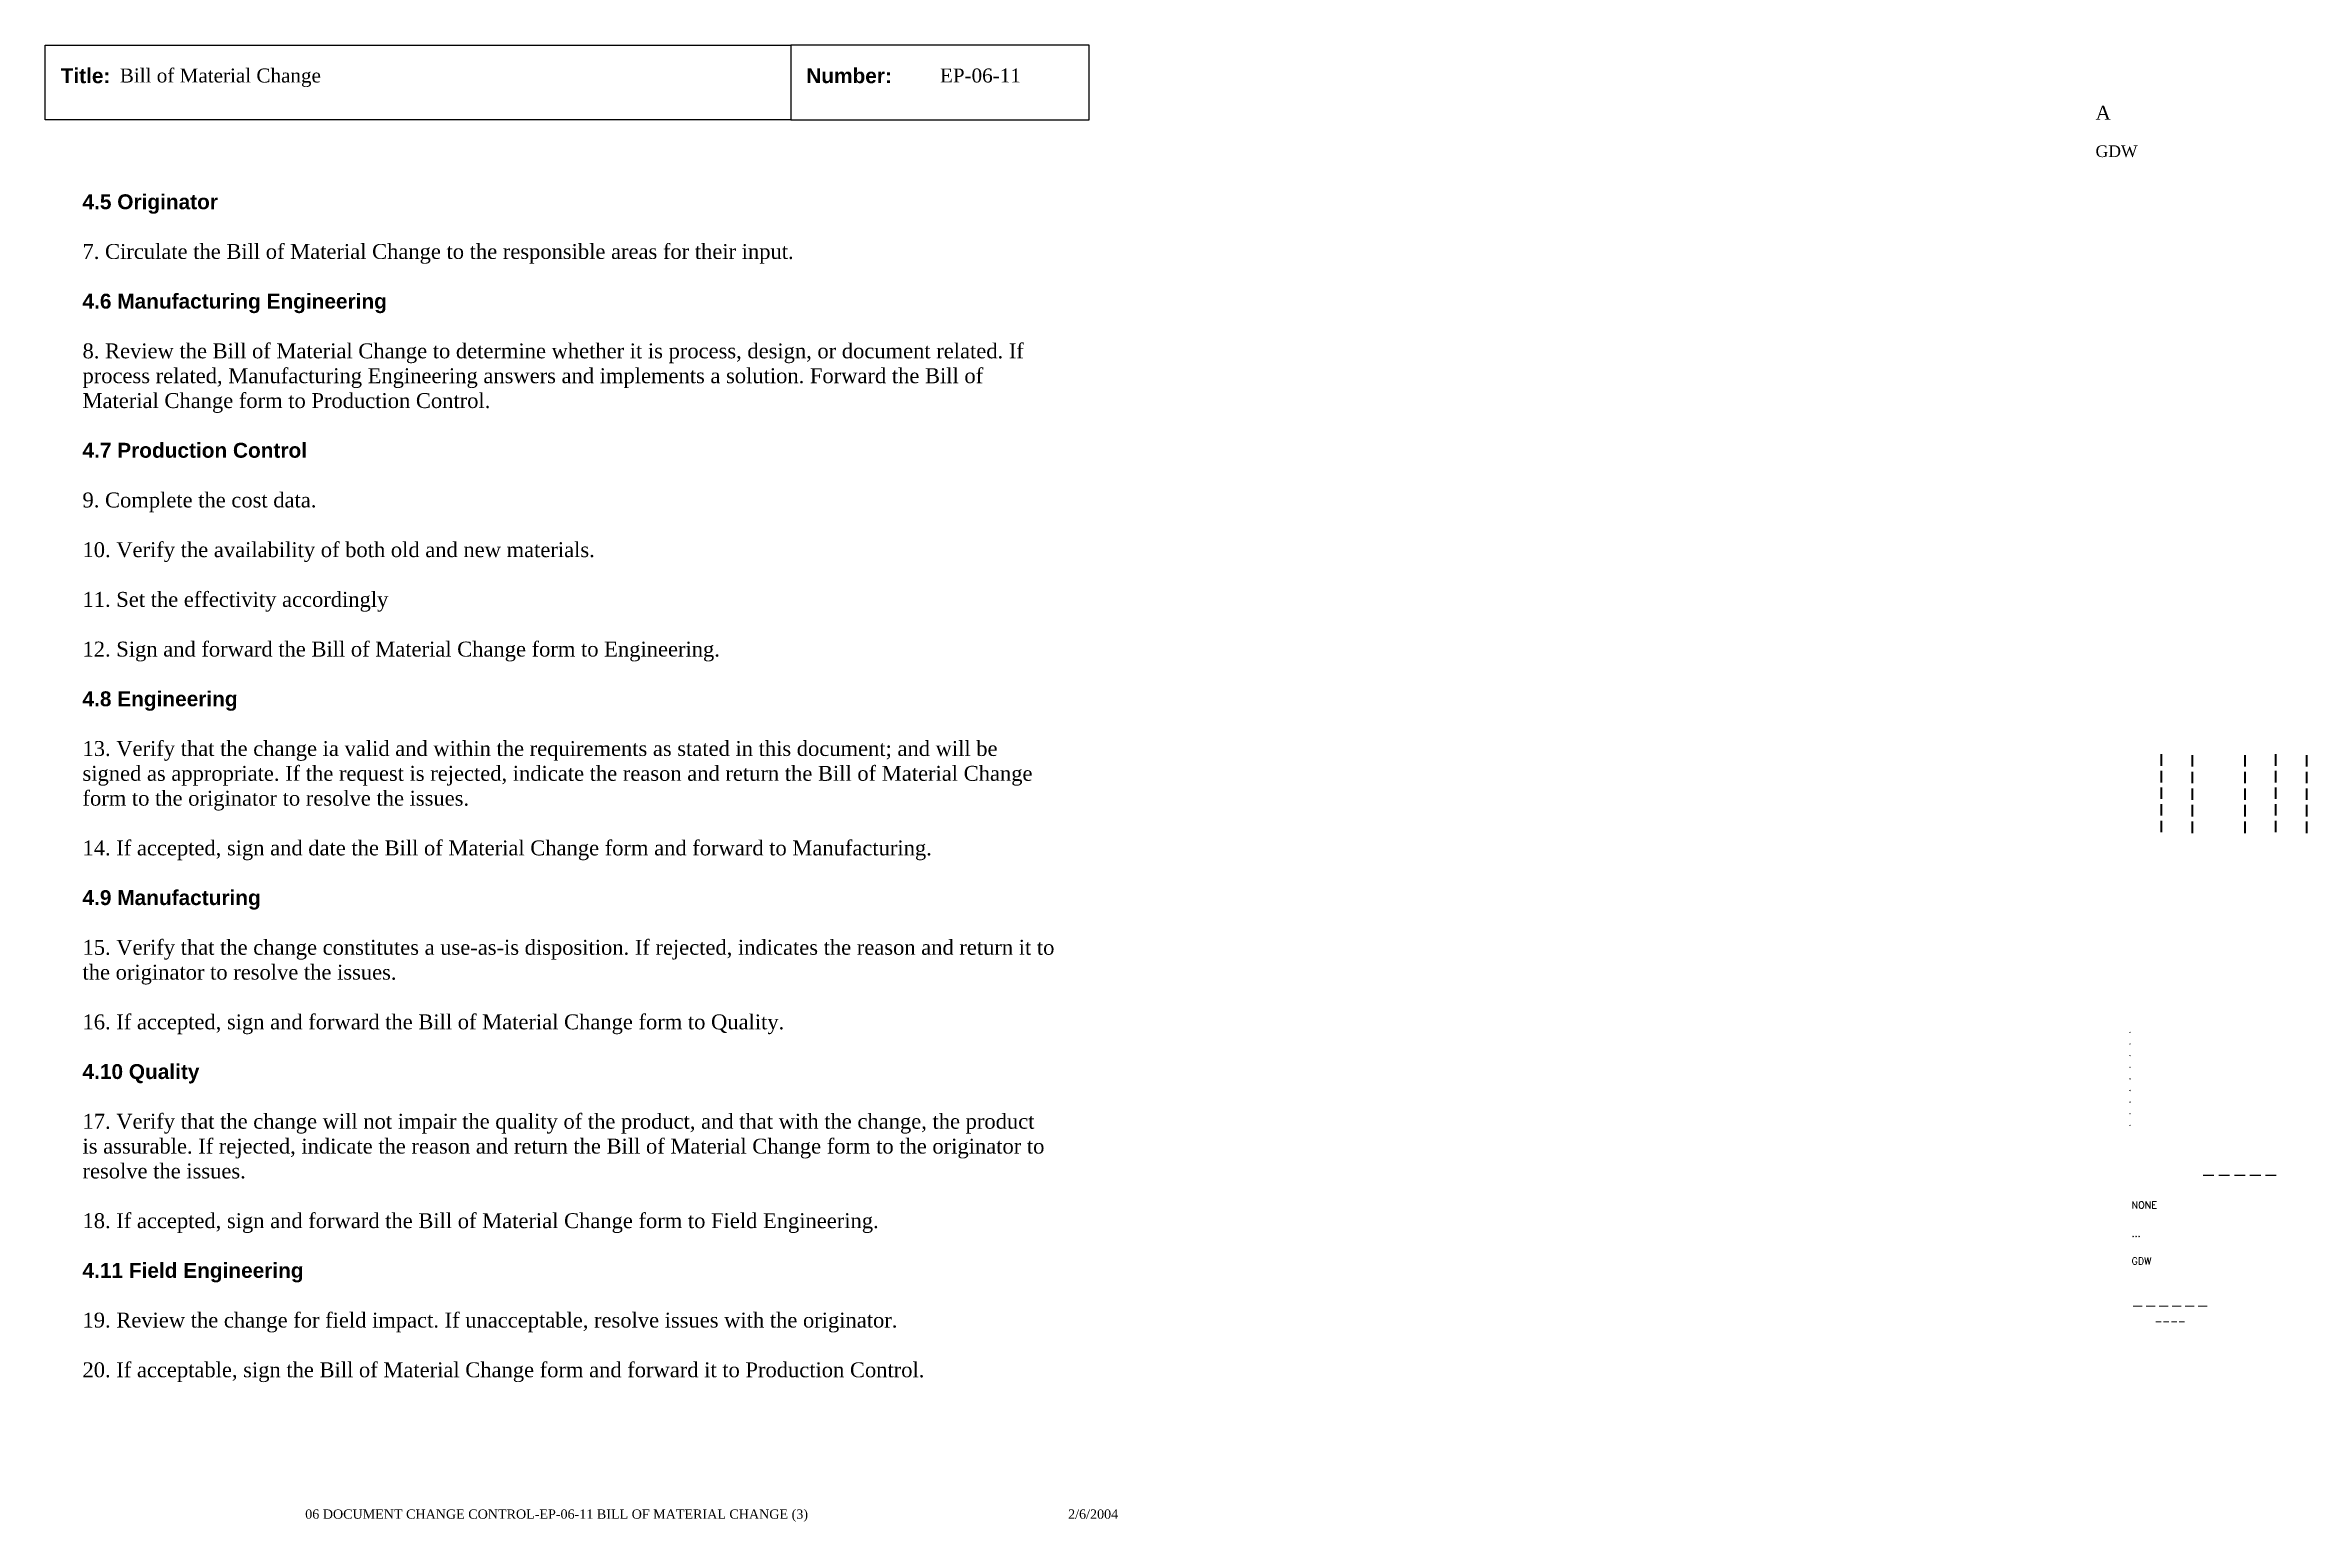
# Paper-space layout 'EP-06-11 Bill of Material Change (3)' of a CAD drawing. Header units: inches. Extents: x 1 to 31.3, y 0.2 to 20.
import ezdxf
from ezdxf.enums import TextEntityAlignment as Align

# ---------------------------------------------------------------- set-up
doc = ezdxf.new("R2010")
doc.units = ezdxf.units.IN
doc.header["$MEASUREMENT"] = 0
doc.layers.add('TitleBlock_Attributes', color=40, linetype='Continuous', plot=False)
doc.layers.add('TitleBlock_Atts_Print', color=1, linetype='Continuous')
doc.styles.get("Standard").update_dxf_attribs({"font": 'simplex.shx'})
doc.styles.add('style1', font='TIMES.TTF')
doc.styles.add('styleAtt', font='TIMES.TTF')
doc.styles.add('TBBIGTEXT', font='complex.shx')

# ---------------------------------------------------------------- blocks, each defined once
blk = doc.blocks.new('Test1')
at = {"layer": 'TitleBlock_Attributes', "style": 'TBBIGTEXT', "width": 0.8}
for tag, p, height in [('SideLine1', (29.492, 9.408), 0.25), ('SideLine2', (29.906, 9.396), 0.25), ('SideLine3', (30.612, 9.396), 0.25), ('SideLine4', (31.026, 9.408), 0.25), ('SideLine5', (31.44, 9.396), 0.25), ('File-Layout', (28.803, 3.641), 0.125)]:
    blk.add_attdef(tag, p, '', height=height, rotation=90, dxfattribs=at)
at = {"layer": 'TitleBlock_Attributes'}
for tag, p, height in [('REV1', (28.947, 6.754), 0.0625), ('REV2', (28.947, 6.598), 0.0625), ('REV3', (28.947, 6.442), 0.0625), ('REV4', (28.947, 6.286), 0.0625), ('REV5', (28.947, 6.13), 0.0625), ('REV6', (28.947, 5.974), 0.0625), ('REV7', (28.947, 5.818), 0.0625), ('REV8', (28.947, 5.662), 0.0625), ('REV9', (28.947, 5.506), 0.0625), ('SCALE', (28.983, 4.394), 0.0938), ('INCHARGE', (28.983, 4.016), 0.0938), ('DRW', (28.983, 3.641), 0.0938)]:
    blk.add_attdef(tag, p, '', height=height, dxfattribs=at)
at = {"layer": 'TitleBlock_Attributes', "style": 'TBBIGTEXT'}
for tag, height, p in [('PROJNUM', 0.188, (30.434, 4.761)), ('DWG_NUM', 0.156, (31.168, 4.127)), ('CUSTOMER', 0.156, (29.501, 3.017)), ('LOCATION', 0.0938, (29.501, 2.835)), ('DESC_1', 0.188, (29.501, 2.412)), ('DESC_2', 0.188, (29.501, 2.1)), ('DESC_3', 0.188, (29.501, 1.787))]:
    blk.add_attdef(tag, text='', height=height, dxfattribs=at).set_placement(p, align=Align.CENTER)
at = {"layer": 'TitleBlock_Attributes'}
blk.add_attdef('DRW_DATE', text='', height=0.0938, dxfattribs=at).set_placement((31.149, 3.648), align=Align.CENTER)

psp = doc.layouts.new('EP-06-11 Bill of Material Change (3)')

# ---------------------------------------------------------------- linework, layer by layer
for points in [[(1, 20), (11, 20), (11, 19), (1, 19)], [(11, 19), (15, 19), (15, 20), (11, 20)]]:
    psp.add_lwpolyline(points, close=True)

# ---------------------------------------------------------------- block references
ref = psp.add_blockref('Test1', (0, 0))
ref.add_attrib('CUSTOMER', '------', dxfattribs={"layer": 'TitleBlock_Attributes', "height": 0.1562, "style": 'TBBIGTEXT'}).set_placement((29.501, 3.017), align=Align.CENTER)
ref.add_attrib('LOCATION', '----', dxfattribs={"layer": 'TitleBlock_Attributes', "height": 0.0938, "style": 'TBBIGTEXT'}).set_placement((29.501, 2.835), align=Align.CENTER)
ref.add_attrib('DESC_1', 'Bill of Material Change', (2, 19.5), dxfattribs={"layer": 'TitleBlock_Atts_Print', "height": 0.1875, "style": 'styleAtt'})
ref.add_attrib('DESC_2', 'EP-06-11', (13, 19.5), dxfattribs={"layer": 'TitleBlock_Atts_Print', "height": 0.1875, "style": 'styleAtt'})
ref.add_attrib('DESC_3', 'A', (28.5, 19), dxfattribs={"layer": 'TitleBlock_Attributes', "height": 0.188, "style": 'styleAtt'})
ref.add_attrib('PROJNUM', '-----', dxfattribs={"layer": 'TitleBlock_Attributes', "height": 0.1875, "style": 'TBBIGTEXT'}).set_placement((30.434, 4.761), align=Align.CENTER)
ref.add_attrib('DWG_NUM', 'GDW', (28.5, 18.5), dxfattribs={"layer": 'TitleBlock_Attributes', "height": 0.1562, "style": 'styleAtt'})
ref.add_attrib('DRW_DATE', '2/6/2004', dxfattribs={"layer": 'TitleBlock_Atts_Print', "height": 0.125, "style": 'styleAtt'}).set_placement((15.055, 0.232), align=Align.CENTER)
ref.add_attrib('DRW', 'GDW', (28.983, 3.641), dxfattribs={"layer": 'TitleBlock_Attributes', "height": 0.0938})
ref.add_attrib('INCHARGE', '...', (28.983, 4.016), dxfattribs={"layer": 'TitleBlock_Attributes', "height": 0.0938})
ref.add_attrib('SCALE', 'NONE', (28.983, 4.394), dxfattribs={"layer": 'TitleBlock_Attributes', "height": 0.0938})
ref.add_attrib('REV1', '.', (28.947, 6.754), dxfattribs={"layer": 'TitleBlock_Attributes', "height": 0.0625})
ref.add_attrib('REV2', '.', (28.947, 6.598), dxfattribs={"layer": 'TitleBlock_Attributes', "height": 0.0625})
ref.add_attrib('REV3', '.', (28.947, 6.442), dxfattribs={"layer": 'TitleBlock_Attributes', "height": 0.0625})
ref.add_attrib('REV4', '.', (28.947, 6.286), dxfattribs={"layer": 'TitleBlock_Attributes', "height": 0.0625})
ref.add_attrib('REV5', '.', (28.947, 6.13), dxfattribs={"layer": 'TitleBlock_Attributes', "height": 0.0625})
ref.add_attrib('REV6', '.', (28.947, 5.974), dxfattribs={"layer": 'TitleBlock_Attributes', "height": 0.0625})
ref.add_attrib('REV7', '.', (28.947, 5.818), dxfattribs={"layer": 'TitleBlock_Attributes', "height": 0.0625})
ref.add_attrib('REV8', '.', (28.947, 5.662), dxfattribs={"layer": 'TitleBlock_Attributes', "height": 0.0625})
ref.add_attrib('REV9', '.', (28.947, 5.506), dxfattribs={"layer": 'TitleBlock_Attributes', "height": 0.0625})
ref.add_attrib('SideLine1', '-----', (29.492, 9.408), dxfattribs={"layer": 'TitleBlock_Attributes', "height": 0.25, "rotation": 90, "style": 'TBBIGTEXT', "width": 0.8})
ref.add_attrib('SideLine2', '-----', (29.906, 9.396), dxfattribs={"layer": 'TitleBlock_Attributes', "height": 0.25, "rotation": 90, "style": 'TBBIGTEXT', "width": 0.8})
ref.add_attrib('SideLine3', '-----', (30.612, 9.396), dxfattribs={"layer": 'TitleBlock_Attributes', "height": 0.25, "rotation": 90, "style": 'TBBIGTEXT', "width": 0.8})
ref.add_attrib('SideLine4', '-----', (31.026, 9.408), dxfattribs={"layer": 'TitleBlock_Attributes', "height": 0.25, "rotation": 90, "style": 'TBBIGTEXT', "width": 0.8})
ref.add_attrib('SideLine5', '-----', (31.44, 9.396), dxfattribs={"layer": 'TitleBlock_Attributes', "height": 0.25, "rotation": 90, "style": 'TBBIGTEXT', "width": 0.8})
ref.add_attrib('File-Layout', '06 DOCUMENT CHANGE CONTROL-EP-06-11 BILL OF MATERIAL CHANGE (3)', dxfattribs={"layer": 'TitleBlock_Atts_Print', "height": 0.125, "style": 'styleAtt'}).set_placement((7.859, 0.232), align=Align.CENTER)

# ---------------------------------------------------------------- texts
at = {"color": 5, "char_height": 0.2, "width": 2, "attachment_point": 1, "line_spacing_factor": 1.5, "style": 'style1'}
for s, insert in [('{\\fArial|b1|i0|c0|p34;Title:}', (1.207, 19.691)), ('{\\fArial|b1|i0|c0|p34;Number:}', (11.207, 19.691))]:
    psp.add_mtext(s, dxfattribs=dict(at, insert=insert))
at = {"color": 5, "insert": (1.5, 18), "char_height": 0.2, "width": 13, "attachment_point": 1, "style": 'style1'}
psp.add_mtext('{\\fArial|b1|i0|c0|p34;4.5 Originator\\P\\P}7. Circulate the Bill of Material Change to the responsible areas for their input.\\P\\P{\\fArial|b1|i0|c0|p34;4.6 Manufacturing Engineering\\P\\P}8. Review the Bill of Material Change to determine whether it is process, design, or document related. If process related, Manufacturing Engineering answers and implements a solution. Forward the Bill of Material Change form to Production Control.\\P\\P{\\fArial|b1|i0|c0|p34;4.7 Production Control\\P\\P}9. Complete the cost data.\\P\\P10. Verify the availability of both old and new materials.\\P\\P11. Set the effectivity accordingly\\P\\P12. Sign and forward the Bill of Material Change form to Engineering.\\P\\P{\\fArial|b1|i0|c0|p34;4.8 Engineering\\P\\P}13. Verify that the change ia valid and within the requirements as stated in this document; and will be signed as appropriate. If the request is rejected, indicate the reason and return the Bill of Material Change form to the originator to resolve the issues.\\P\\P14. If accepted, sign and date the Bill of Material Change form and forward to Manufacturing.\\P\\P{\\fArial|b1|i0|c0|p34;4.9 Manufacturing\\P\\P}15. Verify that the change constitutes a use-as-is disposition. If rejected, indicates the reason and return it to the originator to resolve the issues.\\P\\P16. If accepted, sign and forward the Bill of Material Change form to Quality.\\P\\P{\\fArial|b1|i0|c0|p34;4.10 Quality\\P\\P}17. Verify that the change will not impair the quality of the product, and that with the change, the product is assurable. If rejected, indicate the reason and return the Bill of Material Change form to the originator to resolve the issues.\\P\\P18. If accepted, sign and forward the Bill of Material Change form to Field Engineering.\\P\\P{\\fArial|b1|i0|c0|p34;4.11 Field Engineering\\P\\P}19. Review the change for field impact. If unacceptable, resolve issues with the originator.\\P\\P20. If acceptable, sign the Bill of Material Change form and forward it to Production Control.', dxfattribs=at)

doc.saveas('drawing.dxf')
